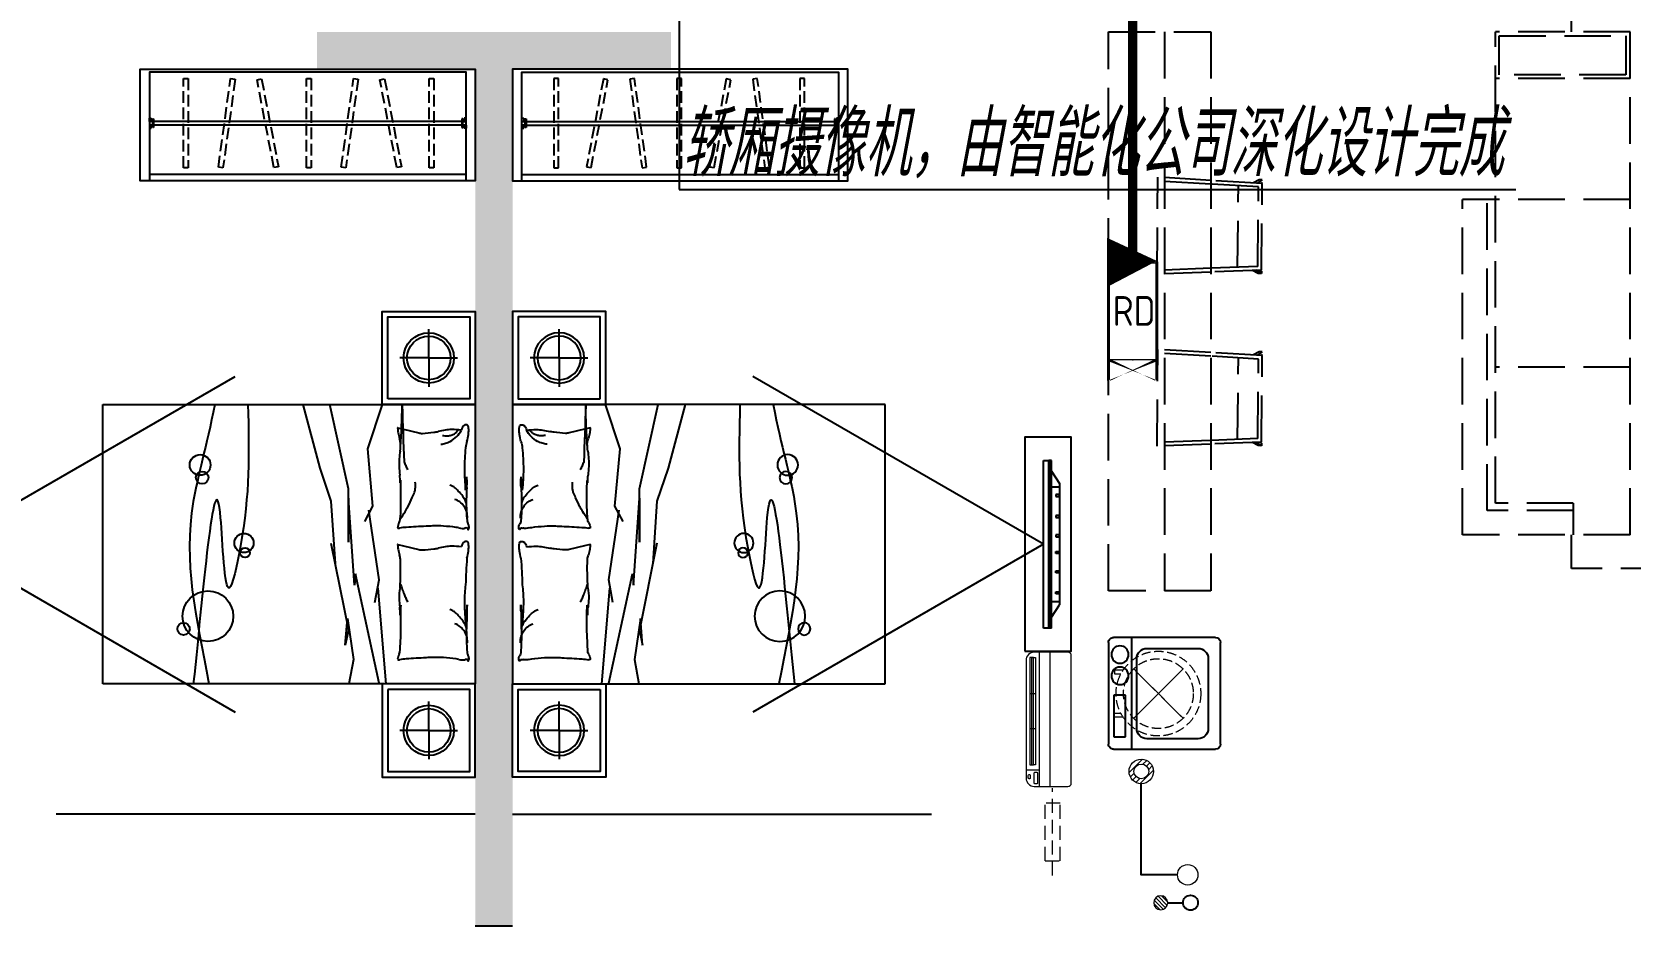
# Model space of a CAD drawing. Extents: x 3774419 to 4775970, y -926964 to 2266.
# Drawn here: x 4488892 to 4497472, y -768623 to -763823 of the extents above; entities that cross this region are included whole.
import ezdxf
from ezdxf.enums import TextEntityAlignment as Align

# ---------------------------------------------------------------- set-up
doc = ezdxf.new("R2010")
doc.units = 0
doc.header["$LTSCALE"] = 1000
doc.header["$MEASUREMENT"] = 0
for name, pattern in [('$1$DASH', [0.35, 0.25, -0.1]), ('3.5方案汇报，与郭总、侯月琴确定户型_t8$0$高层_t8$0$DASH', [0.35, 0.25, -0.1]), ('A户型$0$DASH', [0.35, 0.25, -0.1]), ('DASH', [0.35, 0.25, -0.1]), ('HIDDEN', [0.375, 0.25, -0.125])]:
    doc.linetypes.add(name, pattern=pattern)
doc.layers.get('0').update_dxf_attribs({"linetype": 'CONTINUOUS'})
for name, color, linetype in [('!!电气', 1, 'CONTINUOUS'), ('3.5方案汇报，与郭总、侯月琴确定户型_t8$0$2020.03.04 -1安徽标准化洋房户型(UA）_t8_t8$0$A-家具-FURN', 251, 'CONTINUOUS'), ('3.5方案汇报，与郭总、侯月琴确定户型_t8$0$2020.03.04 -1安徽标准化洋房户型(UA）_t8_t8$0$fur', 252, 'CONTINUOUS'), ('3.5方案汇报，与郭总、侯月琴确定户型_t8$0$2020.03.04 -1安徽标准化洋房户型(UA）_t8_t8$0$FURN', 252, 'CONTINUOUS'), ('3.5方案汇报，与郭总、侯月琴确定户型_t8$0$2020.03.04 -1安徽标准化洋房户型(UA）_t8_t8$0$看线', 154, 'CONTINUOUS'), ('3.5方案汇报，与郭总、侯月琴确定户型_t8$0$高层_t8$0$LS-家具-LB', 8, 'CONTINUOUS'), ('5fur', 175, 'CONTINUOUS'), ('DIM-照明', 7, 'CONTINUOUS'), ('LS-家具-LB', 8, 'CONTINUOUS'), ('LVTRY', 252, 'CONTINUOUS'), ('VPIPE-凝结', 150, 'CONTINUOUS'), ('WIRE-照明', 2, 'CONTINUOUS'), ('WIRE-综合布线', 5, 'DASH'), ('保温', 6, 'CONTINUOUS')]:
    doc.layers.add(name, color=color, linetype=linetype)
for name, color, linetype, lineweight in [('EQUIP-消防', 3, 'CONTINUOUS', 20), ('EQUIP_地漏', 7, 'CONTINUOUS', 18), ('VPIPE-废水', 31, 'TG_F', 18), ('平面-空调室内机', 176, 'CONTINUOUS', 9), ('平面-空调预留孔', 252, 'CONTINUOUS', 15), ('粉刷', 251, 'CONTINUOUS', 9)]:
    doc.layers.add(name, color=color, linetype=linetype, lineweight=lineweight)
doc.styles.add('HZTXT', font='gbeitc.shx', dxfattribs={"width": 0.8, "height": 400, "bigfont": 'hztxt.shx'})
doc.styles.get("Standard").update_dxf_attribs({"font": 'gbenor.shx', "bigfont": 'gbcbig.shx'})
doc.styles.add('TG_LINETYPE', font='SIMPLEX', dxfattribs={"width": 0.8, "height": 3, "bigfont": 'HZTXT'})
doc.linetypes.add('TG_F', pattern='A,2,-0.3,["F",TG_LINETYPE,S=0.1,R=0,X=-0.23,Y=-0.15],0', length=2.3)

# ---------------------------------------------------------------- blocks, each defined once
blk = doc.blocks.new('GDFGDGRD')
at = {"layer": '保温', "linetype": 'Continuous', "ltscale": 10}
h = blk.add_hatch(dxfattribs=at)
h.set_pattern_fill('HEX', color=251, scale=10, angle=90, style=0)
h.set_pattern_definition([(90, (-70765.89117912838, -151624.7360933621), (-16.49778, 1.010197673501861e-15), [9.525, -19.05]), (210, (-70765.89117912838, -151624.7360933621), (8.248889999999996, -14.28749658604684), [9.525, -19.05]), (150, (-70765.89117912838, -151615.2110933621), (-8.248890000000003, -14.28749658604684), [9.525, -19.05])])
h.paths.add_polyline_path([(434066.5790224251, 368523.7248330163), (434066.5789810187, 368723.7248300065), (432166.5783829462, 368723.7248300508), (432166.5784243525, 368523.7248330605)])
h = blk.add_hatch(dxfattribs=at)
h.set_pattern_fill('HEX', color=251, scale=10, angle=90, style=0)
h.set_pattern_definition([(90, (-70765.89117912838, -152124.7360933621), (-16.49778, 1.010197673501861e-15), [9.525, -19.05]), (210, (-70765.89117912838, -152124.7360933621), (8.248889999999996, -14.28749658604684), [9.525, -19.05]), (150, (-70765.89117912838, -152115.2110933621), (-8.248890000000003, -14.28749658604684), [9.525, -19.05])])
h.paths.add_polyline_path([(433016.677671614, 363923.7248245182), (433216.6776553047, 363923.7248245182), (433216.6776158109, 368523.7247332072), (433016.6776321201, 368523.7249298521)])
at = {"layer": '保温', "color": 251, "linetype": 'ByBlock', "ltscale": 10}
blk.add_line((433016.5787096247, 363923.7248245177), (433216.5787096269, 363923.724824505), dxfattribs=at)
blk = doc.blocks.new('dongkong')
at = {"layer": '平面-空调预留孔', "color": 8, "linetype": 'HIDDEN', "ltscale": 0.3}
for p, q in [((-603796.0415180789, 210899.900060961), (-603796.0415180789, 210431.4859232727)), ((-603836.0415180789, 210820.9630630909), (-603836.0415180789, 210510.8096162414)), ((-603836.0415180789, 210820.9630630909), (-603756.0415180789, 210820.9630630909)), ((-603756.0415180789, 210820.9630630909), (-603756.0415180789, 210510.8096162414))]:
    blk.add_line(p, q, dxfattribs=at)
blk.add_lwpolyline([(-603756.0415180789, 210510.8096162414), (-603836.0415180789, 210510.8096162414)], dxfattribs=at)
blk = doc.blocks.new('A$C001338C2')
at = {"color": 8}
for p, q in [((-1.49359439092e-05, 248.6000576173246), (-2.84423585981e-05, 22.0000576172315)), ((844.9999883423079, 303.6000072514144), (54.99998834231155, 303.6000543390692)), ((109.0525457565491, 214.7673082745569), (109.0525510513944, 303.6000511174025)), ((899.9999715576414, 22.00000397306576), (899.9999850640525, 248.6000039731589)), ((21.99997024633922, 5.63059293199e-05), (877.9999702463392, 5.2843679441e-06))]:
    blk.add_line(p, q, dxfattribs=at)
at = {"color": 8, "lineweight": 5}
for p, q in [((899.9999830474662, 214.7672611304297), (-1.69525337697e-05, 214.7673147745954)), ((864.5756734352908, 278.6904651548975), (144.4768629888749, 278.6905080761171)), ((144.4768629888749, 278.6905080761171), (144.4768622188567, 265.7722729386405)), ((387.0097734353949, 278.6904936200444), (144.4768629888749, 278.6905080761171)), ((144.4768629888749, 278.6905080761171), (144.4768614488676, 252.8539829386973)), ((144.4768622188567, 265.7722729386405), (864.5756726653053, 265.772230017421)), ((144.4768606789075, 239.9356929386377), (144.4768614488676, 252.8539829386973)), ((144.4768614488676, 252.8539829386973), (864.5756718953162, 252.8539400174777)), ((864.5756711253525, 239.9356500174181), (144.4768606789075, 239.9356929386377)), ((387.0097711254275, 239.935678482565), (387.0097734353949, 278.6904936200444)), ((622.04272112545, 239.935664473509), (387.0097711254275, 239.935678482565)), ((864.5756734352908, 278.6904651548975), (622.0427234354138, 278.6904796109884)), ((622.0427234354138, 278.6904796109884), (622.04272112545, 239.935664473509)), ((864.5756718953162, 252.8539400174777), (864.5756734352908, 278.6904651548975)), ((864.5756726653053, 265.772230017421), (864.5756711253525, 239.9356500174181)), ((899.9999787804518, 143.1781611304468), (-2.12195482163e-05, 143.1782147746126))]:
    blk.add_line(p, q, dxfattribs=at)
at = {"color": 8}
for points in [[(89.24090579471158, 226.3562818807586), (22.19125331861505, 226.3562858772129, -0.414213562372504), (16.6912536464406, 231.8562862050385), (16.69125431894281, 243.1390318179401, -0.414213562373095), (22.19125464676836, 248.6390314901146), (89.24090712286488, 248.6390274936603, -0.414213562373095), (94.74090679503934, 243.1390271658347), (94.74090612253713, 231.8562815529331, -0.414213562373095)], [(73.08482630450817, 275.0144977724194), (56.77886350143308, 275.0144987443309, -0.414213562373095), (51.27886382925863, 280.5144990721565), (51.27886400034913, 283.3844664433818, -0.414213562373095), (56.77886432817468, 288.8844661155563), (73.08482713124977, 288.8844651436448, -0.4142135623732024), (78.58482680342422, 283.3844648158192), (78.58482663233372, 280.5144974445939, -0.414213562373095)]]:
    blk.add_lwpolyline(points, format="xyb", close=True, dxfattribs=at)
for centre, radius, start, end in [((54.99998506405609, 248.6000543390692), 55.0000000000001, 89.99999658490542, 179.9999965849054), ((844.9999850640525, 248.6000072514144), 55.0000000000001, 359.9999965849054, 89.99999658490542), ((21.9999715576414, 22.00005630592932), 22.00000000000004, 179.9999965849054, 269.9999965849054), ((877.9999715576414, 22.00000528436794), 22.00000000000004, 269.9999965849054, 359.9999965849054)]:
    blk.add_arc(centre, radius, start, end, dxfattribs=at)
blk = doc.blocks.new('$TwtSys$00000141')
at = {"color": 252}
for p, q in [((-47.09803151780761, 3.836055847277748), (-5.041545145413693, 45.89254221967349)), ((-47.09803151780761, 3.836055847277748), (-5.041545145413693, 45.89254221967349)), ((-43.60958444554853, -17.52724007043071), (17.52724007042889, 43.60958444554853)), ((-43.60958444554853, -17.52724007043071), (17.52724007042889, 43.60958444554853)), ((-33.23401871576607, -33.23401871577153), (33.23401871576607, 33.23401871576425)), ((-33.23401871576607, -33.23401871576971), (33.23401871576607, 33.23401871576425)), ((-16.17805684451741, -43.53063328177632), (43.79137317708955, 16.43879673983065)), ((-16.17805684451741, -43.53063328177632), (43.79137317708955, 16.43879673983247)), ((5.715553844029273, -46.12975947626182), (46.12974035062325, -5.715572969671484)), ((5.715553844029273, -46.12975947626182), (46.12974035062325, -5.715572969671484))]:
    blk.add_line(p, q, dxfattribs=at)
blk.add_circle((0, -1.818989403545856e-12), 47, dxfattribs=at)
blk.add_circle((0, -1.818989403545856e-12), 47, dxfattribs=at)
blk = doc.blocks.new('RECTANG')
for p, q in [((1.00000000000004, 1.00000000000004), (0, 1.00000000000004)), ((0, 1.00000000000004), (0, 0)), ((1.00000000000004, 0), (1.00000000000004, 1.00000000000004)), ((0, 0), (1.00000000000004, 0))]:
    blk.add_line(p, q)
blk = doc.blocks.new('洗衣机')
at = {"layer": 'LVTRY'}
for p, q in [((3790993.746954995, 243444.5237557961), (3790993.746954995, 242899.1124234381)), ((3791567.361739737, 243472.1311109139), (3791020.978428917, 243472.1311109139)), ((3791116.547650196, 243472.1311109139), (3791116.547650196, 242871.5050683203)), ((3791594.59321366, 242899.1124234381), (3791594.59321366, 243444.5237557961)), ((3791145.054954439, 242982.4807401235), (3791145.054954439, 243358.0271784722)), ((3791198.977629842, 243412.6941587822), (3791474.884451542, 243412.6941587822)), ((3791528.807126945, 243358.0271784722), (3791528.807126945, 242982.4807401235)), ((3791474.884451542, 242927.8137598135), (3791198.977629842, 242927.8137598135)), ((3791020.978428917, 242871.5050683203), (3791567.361739737, 242871.5050683203))]:
    blk.add_line(p, q, dxfattribs=at)
at = {"layer": 'LVTRY', "extrusion": (0, 0, -1)}
for centre, major_axis, ratio, start_param, end_param in [((3791020.978428917, 243444.5237557961), (-1.908531711022078e-08, 27.60735511779785), 0.9863847444471043, -1.570796326112996, 7.008549296472211e-10), ((3791567.361739737, 243444.5237557961), (-5.264563262736361e-09, 27.60735511779785), 0.9863847444471043, 1.933262439024475e-10, 1.570796326982994), ((3791055.147302595, 243379.8474220779), (-1.532403957494624e-08, 46.92390957762836), 0.9863847444493448, 3.141592653920872, 9.424777961100459), ((3791198.977629842, 243358.0271784722), (4.764609934498854e-09, 54.66698031005217), 0.9863847444472746, 4.712388980298719, 6.283185307091227), ((3791474.884451542, 243358.0271784722), (-4.76474120185596e-09, 54.66698031005217), 0.9863847444472746, 8.836242848531128e-11, 1.57079632688087), ((3791055.147302595, 243265.6659087724), (-1.532403957494624e-08, 46.92390957762836), 0.9863847444493448, 3.141592653920872, 9.424777961100459), ((3791198.977629842, 242982.4807401235), (-6.265914279833452e-09, 54.66698031005218), 0.9863847444472746, 3.141592653705994, 4.712388980497749), ((3791474.884451542, 242982.4807401235), (6.265651745155644e-09, 54.66698031005217), 0.986384744447275, 1.570796326681842, 3.141592653473596), ((3791020.978428917, 242899.1124234381), (1.908525212675288e-08, 27.60735511779785), 0.9863847444471043, 3.14159265288894, 4.712388979702792), ((3791567.361739737, 242899.1124234381), (5.264433297526799e-09, 27.60735511779784), 0.9863847444471044, 1.570796326606803, 3.141592653396471)]:
    blk.add_ellipse(centre, major_axis=major_axis, ratio=ratio, start_param=start_param, end_param=end_param, dxfattribs=at)
at = {"layer": 'LVTRY', "xscale": 63.25620569481588, "yscale": 224.5369532744355, "zscale": 64.12934308941763, "rotation": 180}
blk.add_blockref('RECTANG', (3791085.200501846, 243162.4333077016), dxfattribs=at)
blk = doc.blocks.new('$TwtSys$00000543')
at = {"color": 252}
for p, q in [((-93.61191613507253, -8.532828222891112), (8.532828222720127, 93.61191613524352)), ((-8.532828222720127, -93.61191613524352), (93.6119161354145, 8.532828222891112)), ((12.46562189858378, 55.00516585458899), (41.70321270589193, 84.24275666206813)), ((39.88082245889382, 39.88082245889382), (66.46803743171768, 66.46803743154669)), ((55.00516585475998, 12.46562189841279), (84.24275666206813, 41.70321270589193)), ((-84.24275666206813, -41.70321270589193), (-55.00516585475998, -12.46562189841279)), ((-66.46803743308556, -66.46803743308556), (-39.88082245889382, -39.88082245889382)), ((-41.70321270589193, -84.24275666206813), (-12.46562189824181, -55.00516585458899))]:
    blk.add_line(p, q, dxfattribs=at)
for radius in [94, 56.4]:
    blk.add_circle((0, 0), radius, dxfattribs=at)
blk = doc.blocks.new('dnfhfn')
at = {"color": 252, "linetype": '$1$DASH', "ltscale": 0.2}
for p, q in [((101.8984962723892, 462.7393775836269, -2.359636360997379e-09), (121.8984962723892, 462.7393775836269, -2.359636360997379e-09)), ((101.8984962723892, 417.1853479389541, -2.359636360997379e-09), (101.8984962723892, 462.7393775836269, -2.359636360997379e-09)), ((121.8984962723892, 462.7393775836269, -2.359636360997379e-09), (121.8984962723892, 429.0058331504954, -2.359636360997379e-09)), ((353.1017998967993, 462.7393775836269, -2.359636360997379e-09), (333.1017998967993, 462.7393775836269, -2.359636360997379e-09)), ((333.1017998967993, 462.7393775836269, -2.359636360997379e-09), (333.1017998967993, 429.0058331504954, -2.359636360997379e-09)), ((353.1017998967993, 417.1853479389541, -2.359636360997379e-09), (353.1017998967993, 462.7393775836269, -2.359636360997379e-09))]:
    blk.add_line(p, q, dxfattribs=at)
at = {"color": 252, "linetype": '$1$DASH', "ltscale": 0.2, "elevation": -2.359636360997379e-09}
for points in [[(94.91774319857359, 360.0825529289432), (94.91774319857359, 360.0825529289432), (360.0827860850841, 94.91750992601737), (360.0827860850841, 94.91750992601737)], [(360.0827861726284, 360.0825529010035), (94.91774310916662, 94.91750995395705), (94.91774310916662, 94.91750995395705), (360.0827861726284, 360.0825529010035)]]:
    blk.add_lwpolyline(points, close=True, dxfattribs=at)
at = {"color": 252, "linetype": '$1$DASH', "ltscale": 0.2}
for radius in [227.5000000426377, 187.5000000426377]:
    blk.add_circle((227.5002646408975, 227.5000314274803, -2.359636360997379e-09), radius, dxfattribs=at)
blk = doc.blocks.new('FGDGDGRDGRRD')
at = {"layer": '5fur', "color": 252, "linetype": 'A户型$0$DASH'}
for p, q in [((426049.6983423656, 366458.3318143099), (426049.6983423656, 366694.7895636196)), ((425734.9180080174, 363758.3318143099), (425734.9180080174, 366458.3318143099)), ((425734.9180080174, 366458.3318143099), (426457.1402302397, 366458.3318143099)), ((426437.1402302397, 366438.3318143099), (425757.1402302397, 366438.3318143099)), ((425757.1402302397, 366438.3318143099), (425757.1402302397, 366228.3318143099)), ((426437.1402302397, 366228.3318143099), (426437.1402302397, 366438.3318143099)), ((426457.1402302397, 363928.3318143107), (426457.1402302397, 366458.3318143099)), ((428534.8212053912, 366458.3318143099), (427984.8212053226, 366458.3318143099)), ((427984.8212053226, 366458.3318143099), (427984.8212053349, 363458.3318215524)), ((428234.8212054023, 366458.3318143099), (428234.8212052924, 363458.3318215585)), ((428534.8212054035, 363458.3318215524), (428534.8212053912, 366458.3318143099)), ((425757.1402302397, 366228.3318143099), (426437.1402302397, 366228.3318143099)), ((425734.9180080174, 366208.3318143099), (426457.1402302397, 366208.3318143099)), ((427709.1920051184, 365664.3178156393), (427726.493164704, 365664.4871747887)), ((427709.1920051184, 365664.3178156393), (427737.4564601207, 365646.6953833841)), ((427709.3251775543, 365650.713368722), (427716.2035708931, 365645.4362430337)), ((427709.3807916195, 365645.0320233258), (427984.8212053294, 365661.3506581783)), ((427713.9299557426, 365180.3047565126), (427709.3807916195, 365645.0320233258)), ((427726.493164704, 365664.4871747887), (427756.5219214429, 365647.8249282364)), ((427729.5661644326, 365626.1928483413), (427984.8212053294, 365641.3155885022)), ((427733.742666619, 365199.5354683411), (427729.5661644326, 365626.1928483413)), ((427842.2229839671, 365195.237478988), (427837.9415570608, 365632.6136143988)), ((427984.8212053294, 365661.3506581786), (428269.4946724803, 365678.2163108966)), ((427984.8212053294, 365641.3155885027), (428269.6906799006, 365658.1928538021)), ((428274.5861164507, 365158.0915636655), (428269.4946724803, 365678.2163108966)), ((425734.9180080174, 365558.33181431), (426634.9180080174, 365558.3318143099)), ((426501.5846746843, 363888.3318143107), (426501.5846746843, 365558.33181431)), ((426634.9180080174, 363758.3318143099), (426634.9180080174, 365558.33181431)), ((427733.742666619, 365199.5354683411), (427984.8212053294, 365189.587738535)), ((427984.8212053294, 365189.5877385359), (428274.3901090292, 365178.1150207596)), ((427713.9299557426, 365180.3047565126), (427984.8212053294, 365169.5720472526)), ((427713.9855698082, 365174.6234111169), (427720.7593405587, 365180.0341763387)), ((427713.9855698082, 365174.6234111169), (427714.1187422439, 365161.018964201)), ((427714.1187422439, 365161.018964201), (427742.0328059828, 365179.1913217984)), ((427714.1187422439, 365161.018964201), (427731.41990183, 365161.1883233499)), ((427731.41990183, 365161.1883233499), (427761.1167257215, 365178.4352170432)), ((427984.8212053294, 365169.5720472525), (428274.5861164507, 365158.0915636655)), ((427709.1920051184, 364740.5712377088), (427726.493164704, 364740.7405968583)), ((427709.1920051184, 364740.5712377088), (427737.4564601207, 364722.9488054537)), ((427709.3251775543, 364726.9667907915), (427716.2035708931, 364721.6896651033)), ((427709.3807916195, 364721.2854453953), (427984.8212053294, 364737.6040802478)), ((427713.9299557426, 364256.5581785822), (427709.3807916195, 364721.2854453953)), ((427726.493164704, 364740.7405968583), (427756.5219214429, 364724.078350306)), ((427729.5661644326, 364702.4462704108), (427984.8212053294, 364717.5690105718)), ((427733.742666619, 364275.7888904106), (427729.5661644326, 364702.4462704108)), ((427842.2229839671, 364271.4909010576), (427837.9415570608, 364708.8670364683)), ((427984.8212053294, 364737.6040802481), (428269.4946724803, 364754.4697329662)), ((427984.8212053294, 364717.5690105723), (428269.6906799006, 364734.4462758717)), ((428274.5861164507, 364234.3449857351), (428269.4946724803, 364754.4697329662)), ((425734.9180080174, 364658.33181431), (426457.1402302397, 364658.33181431)), ((427713.9299557426, 364256.5581785822), (427984.8212053294, 364245.8254693222)), ((427713.9855698082, 364250.8768331864), (427720.7593405587, 364256.2875984082)), ((427713.9855698082, 364250.8768331864), (427714.1187422439, 364237.2723862705)), ((427714.1187422439, 364237.2723862705), (427742.0328059828, 364255.4447438679)), ((427731.41990183, 364237.4417454195), (427761.1167257215, 364254.6886391127)), ((427733.742666619, 364275.7888904106), (427984.8212053294, 364265.8411606045)), ((427984.8212053294, 364265.8411606054), (428274.3901090292, 364254.3684428292)), ((427984.8212053294, 364245.825469322), (428274.5861164507, 364234.3449857351)), ((427714.1187422439, 364237.2723862705), (427731.41990183, 364237.4417454195)), ((426039.5560717519, 363928.3318143102), (426457.1402302397, 363928.3318143107)), ((426039.5560717519, 363928.3318143102), (426039.556071752, 363758.3318143102)), ((426039.5560717519, 363888.3318143102), (426501.5846746843, 363888.3318143107)), ((425734.9180080174, 363758.3318143099), (426634.9180080174, 363758.3318143109)), ((426049.6983423656, 363577.0923014557), (426049.6983423656, 363758.3318143103)), ((423434.8200739012, 363577.0923014557), (426049.6983423656, 363577.0923014557)), ((427984.8212053349, 363458.3318215524), (428534.8212054035, 363458.3318215524))]:
    blk.add_line(p, q, dxfattribs=at)
blk = doc.blocks.new('3.5方案汇报，与郭总、侯月琴确定户型_t8$0$2020.03.04 -1安徽标准化洋房户型(UA）_t8_t8$0$A-F-Bed1500-4')
at = {"color": 252}
for p, q in [((-750, 0), (750, 0)), ((-750, -2000), (-750, 0)), ((750, 0), (750, -2000)), ((-617.7616681484506, -386.1678229130339), (-597.1052253507078, -303.5976939790417)), ((8.50855775270611, -386.1678229130339), (29.16500055044889, -303.5976939788088)), ((-625.2731553353369, -416.1934013820719), (-617.7616681484506, -386.1678229130339)), ((0.9970705658197403, -416.1934013820719), (8.50855775270611, -386.1678229130339)), ((-511.9317226624116, -577.1798769615125), (-750, -498.5179049889557)), ((750, -478.7751651676372), (236.2117371819913, -522.2103799527977)), ((-203.8726855423301, -549.6951108605135), (-511.9317226624116, -577.1798769615125)), ((-121.3568195393309, -593.6707366220653), (-203.8726855423301, -549.6951108605135)), ((192.2032949095592, -516.7134267324582), (-181.868435013108, -571.682923741173)), ((746.33831248153, -516.7134267324582), (159.196948508732, -643.1432804106735)), ((313.2264670683071, -538.7012044200674), (192.2032949095592, -516.7134267324582)), ((-297.3905886290595, -681.6219529521186), (-750, -781.9198113195598)), ((-11.33574325218797, -681.6219529518858), (-297.3905886290595, -681.6219529521186)), ((219.7085639815778, -648.6402336307801), (-247.8811278147623, -681.6219529518858)), ((-247.8811278147623, -681.6219529518858), (-11.33574325218797, -681.6219529518858)), ((-5.834665923379362, -775.0701225022785), (461.7549670860171, -681.6219529518858)), ((159.196948508732, -643.1432804106735), (219.7085639815778, -648.6402336307801)), ((399.7718516308814, -687.1189061722253), (619.8140629930422, -654.1371868508868)), ((461.7549670860171, -681.6219529518858), (542.7992743197829, -698.1128126126714)), ((619.8140629930422, -654.1371868508868), (750, -678.7815798122901)), ((-231.3779546143487, -775.0701225022785), (103.2992309322581, -753.2596241997089)), ((542.7992743197829, -698.1128126126714), (399.7718516308814, -687.1189061722253)), ((-750, -926.6360268753488), (-407.4117237040773, -835.5365727311)), ((-407.4117237040773, -835.5365727311), (-231.3779546143487, -775.0701225022785)), ((750, -2000), (-750, -2000))]:
    blk.add_line(p, q, dxfattribs=at)
for points in [[(-221.2358808247373, -48.4499370441772, 0.02784216218710925), (-245.0176549861208, -59.06310973060317, 0.04868500777511277), (-257.5544203873724, -67.14686379302293, 0.02366646222630654), (-285.4776938995346, -91.50591961527243, 0.03122341845377973), (-304.5009703617543, -112.185090259416, 0.04680097368508041), (-309.6089792819694, -119.8512246275786, 0.02319083204715396), (-317.6459259726107, -136.5808198016603)], [(-139.249232025817, -42.7511342507787, 0.08815313181814681), (-173.7790566831827, -46.29488889290951, 0.08815313181902454), (-204.9744019890204, -61.51715610316023, 0.07754712070292484), (-226.620638509281, -83.12931038974784, 0.07754712070444297), (-240.6538191596046, -110.3086151876487)], [(-135.4935864089057, -403.0572284564842, 0.01610775216538851), (-174.4123205458745, -376.8253474652302, 0.02459882653293369), (-201.2185604190454, -361.7720933710225, 0.009477215100867024), (-250.2568336464465, -338.4738929325249, 0.0159372813057892), (-280.0888819471002, -326.1168072121218, 0.07252085289905216), (-296.4292581798509, -322.5305621267762, 0.03333927880047234), (-332.6689003454521, -322.3637158314232)], [(-521.7384666698053, -401.5331427433994, 0.009729474472361587), (-744.4496543509886, -392.5013080853969, 0.002723181774252113), (-441.5664151413366, -382.4145902951714, 0.007970500852809087), (-419.821477971971, -373.3759234382305, 0.007970500855136745), (-398.375706737861, -363.6487096799538)], [(213.4660011697561, -401.5331427433994, 0.009729474472361587), (240.7548134885728, -392.5013080853969, 0.009729474473291038), (267.6715636532754, -382.4145902951714, 0.007970500852809087), (289.416500822641, -373.3759234382305, 0.007970500855136745), (310.862272056751, -363.6487096797209)]]:
    blk.add_lwpolyline(points, format="xyb", dxfattribs=at)
for centre, radius in [((-6.30894747748971, -1241.852265570778), 51.58965469094711), ((46.07884426414967, -1236.617397223366), 26.18686817343938), ((386.5995559524745, -1435.542531394865), 135.8260201244952), ((-425.4113549496979, -1477.421507525025), 55.67098179216729), ((-357.3072224175557, -1466.951765938429), 33.53479937890176), ((454.7036966560408, -1566.414333024062), 33.13048385271835)]:
    blk.add_circle(centre, radius, dxfattribs=at)
for centre, radius, start, end in [((-628.3414259647252, -49.99225914152339), 13.12400763483671, 101.2723767491829, 206.5805210736168), ((-609.5053405356593, -40.5678583746776), 34.18623553474303, 206.5805210736168, 265.5997908527732), ((-613.2361623944016, -125.7768511082977), 90.3993165445249, 90, 101.2723767491829), ((-123.3520142054185, -127.7512521895114), 491.8309499016032, 173.7676352583287, 180), ((-613.2361623927718, -196.5102532042656), 161.132718640496, 81.56280626608805, 90), ((-676.2830024565337, -199.1041415601503), 139.9446217386989, 45.0976165080812, 62.79640743685439), ((-634.3106601447798, -338.5882092060056), 304.7651663573313, 74.25601660039709, 81.56280626608805), ((-485.8864607433788, 187.8959194081835), 242.2405746093072, 254.2560166003971, 262.4531487862034), ((-402.0984047877137, 1074.751451480202), 1132.911323380744, 264.1432992901358, 270.0012636383574), ((-402.0734187968774, 990.8247237696778), 1048.984595394926, 270, 276.0866954021577), ((-335.3091080090962, -196.8550412300974), 152.3768302830959, 92.5385855987967, 100.189876582625), ((-468.1052776970901, -1934.016663561109), 1890.100630726493, 84.61873047501305, 86.78995671789357), ((-329.2266520054545, -334.0459967916831), 289.7025545990662, 85.19815447038404, 92.5385855987967), ((-231.8794743344188, 824.7829774564598), 873.2080458157864, 265.1981544703841, 269.4242593250203), ((-225.6387776343618, 1445.815266054589), 1494.271689717824, 269.4242593250203, 271.9078869210661), ((-203.2166801504791, 772.7058309009299), 820.7889043784693, 271.9078869210661, 275.2591878802243), ((-132.9245127314935, 9.065650589298457), 53.92039297184105, 275.2591878802243, 300.6512549356904), ((-90.71347370848525, -62.1638139039278), 28.87700087226759, 85.69746007519794, 120.6512549414286), ((-90.43086032988504, -58.40740353497677), 25.10997430189502, 68.21169773668494, 85.69746007519794), ((-72.2088030242594, -48.59070091624744), 15.59499963617817, 158.0096009477628, 201.4209842488662), ((-328.3490169269498, -36.09148694598116), 246.0324298307895, 347.8905418753753, 351.8665172916235), ((-117.2500239664223, -66.26119471597485), 32.788447275897, 351.8665172916235, 21.42098424886616), ((-82.7019373390358, -44.35324466158636), 4.278555704586578, 78.10694305107273, 158.0096009477628), ((-81.34237842075527, -37.8977983717341), 2.318503280731092, 258.1069430575997, 19.56396719818077), ((-82.37983752437867, -38.26648592855781), 3.419526398665837, 19.56396718337717, 68.21169772429774), ((-2.07120006356854, -49.99225914152339), 13.12400763483671, 101.2723767491829, 206.5805210736168), ((16.76488536503166, -40.56785837537609), 34.18623553396625, 206.5805210736168, 265.5997908527732), ((13.03406350675505, -125.7768511082977), 90.3993165445249, 90, 101.2723767491829), ((502.9182116948068, -127.7512521895114), 491.8309499016032, 173.7676352583287, 180), ((13.03406350838486, -196.5102532040328), 161.132718640496, 81.56280626608805, 90), ((-8.040434243623167, -338.5882092057727), 304.7651663573313, 74.25601660039709, 81.56280626608805), ((347.7647450969089, 4073.153131101746), 4127.45548347206, 266.2060126425075, 268.1914537772366), ((307.1645600019256, 624.524859480327), 682.6847311054545, 262.4531487862034, 270), ((307.1645599977346, 990.8247237699106), 1048.984595394926, 270, 276.0866954021577), ((338.9455687275622, -334.0459967914503), 289.7025545990662, 85.19815447038404, 92.5385855987967), ((498.7204649767373, 6156.757255722769), 6203.786664957764, 268.4056676524657, 269.6045789805927), ((436.292746398598, 824.7829774564598), 873.2080458157864, 265.1981544703841, 269.4242593250203), ((653.8282331556547, -374.1278852566611), 391.6486463229035, 128.3885663838108, 133.8115076753877), ((458.2982833771966, -127.3293288974091), 76.78123187456048, 117.2395874878568, 128.3885663838108), ((362.2702780038817, 474.0518832043745), 529.2819795624205, 276.0866954021577, 280.189876582625), ((530.2692489571637, -267.1320031944197), 234.021836131568, 110.8602819915767, 117.2395874937872), ((442.533443098655, 1445.815266054589), 1494.271689717824, 269.4242593250203, 271.9078869210661), ((521.6299745454453, -141.6877224501222), 99.20502275521251, 143.8233548632496, 161.5603484898353), ((521.6299745460274, -141.6877224475611), 99.2050227541671, 126.0863612402911, 143.8233548632496), ((521.629974546493, -141.6877224512864), 99.20502275752371, 105.9352418457458, 126.0863612402911), ((443.400542817777, 2582.659089343157), 2630.741319032906, 271.0646636373529, 272.9365498579432), ((521.6299745468423, -141.6877224522177), 99.20502275853231, 85.78412244607468, 105.9352418457458), ((573.231081123813, 9.065650589298457), 53.92039297184105, 275.2591878802243, 300.6512549356904), ((615.4421201468213, -62.16381390369497), 28.87700087226759, 85.69746007519794, 120.6512549414286), ((615.7247335254215, -58.40740353474393), 25.10997430189502, 68.21169773668494, 85.69746007519794), ((633.9467908310471, -48.59070091601461), 15.59499963617817, 158.0096009477628, 201.4209842488662), ((377.8065769283567, -36.09148694598116), 246.0324298307895, 347.8905418753753, 351.8665172916235), ((588.9055698888842, -66.26119471597485), 32.788447275897, 351.8665172916235, 21.42098424886616), ((623.4536565162707, -44.35324466135353), 4.278555704586578, 78.10694305107273, 158.0096009477628), ((624.8132154345512, -37.89779837150127), 2.318503280731092, 258.1069430575997, 19.56396719818077), ((623.7757563309278, -38.26648592832498), 3.419526398665837, 19.56396718337717, 68.21169772429774), ((-411.2041313839145, -127.7512521899771), 203.9788327231081, 180, 189.6843662906793), ((-666.9327176788356, -163.1189644287806), 89.8545583439198, 41.44290606445839, 53.73593242867623), ((257.1871764346724, -13.68873065826483), 882.032812274582, 189.6843662906793, 192.1983793662628), ((-639.0122753605247, -138.4665995449759), 52.60821364254281, 25.35511672604316, 41.44290606445839), ((-728.0098174433224, -180.6403350499459), 151.0926614666538, 21.81492367501513, 25.35511672604316), ((-778.5756133535178, -200.8804898306262), 205.5588306139067, 18.77989883407001, 21.81492367501513), ((-637.1340477054473, -152.7852195657324), 56.16381224036447, 0, 18.77989883407001), ((-672.5028725169832, -152.7852195664309), 91.53263705188874, 345.3148933670589, 0), ((-676.28300245828, -199.1041415615473), 139.9446217408266, 27.39882557864935, 45.0976165080812), ((-676.2830024510622, -199.1041415615473), 139.944621734397, 16.51497588371314, 27.39882557864935), ((-676.2830024525756, -199.1041415601503), 139.9446217354562, 5.63112618007712, 16.51497587092328), ((580.5149428424193, -211.0675232911017), 678.7269722582655, 176.6312513789692, 181.6330886383216), ((814.4362170802196, -224.8369715914596), 913.0531557024722, 172.3191033009795, 176.6312513789692), ((106.1292718000477, -129.3105819632765), 198.3336164092538, 167.8905418753753, 172.3191033009795), ((215.0660945163108, -127.7512521899771), 203.9788327231081, 180, 189.6843662906793), ((883.4574023353634, -13.68873063707724), 882.0328122786037, 189.6843662906793, 192.1983793662628), ((534.794852689025, -214.8086926101241), 200.1861671667296, 151.6832362035009, 156.9972308943948), ((401.9782707632985, -143.2441972449888), 49.31628471400698, 140.9650640087837, 151.6832362035009), ((538.5956741444534, -254.0127849450801), 225.1969116393629, 133.8115076753877, 140.9650640087837), ((1286.670536698191, -211.0675232806243), 678.7269722581079, 176.6312513789692, 181.6330886383216), ((1520.591810935526, -224.8369715914596), 913.0531557024722, 172.3191033009795, 176.6312513789692), ((812.2848656553542, -129.3105819632765), 198.3336164092538, 167.8905418753753, 172.3191033009795), ((-914.8928671346512, -267.0667035630904), 317.1219007156818, 8.005050951176866, 12.19837936626278), ((-1253.223493065336, -314.6463874252513), 658.7817297255854, 2.664881811253276, 8.005050951176866), ((1266.736566224368, -191.5030051479116), 1365.227436036072, 181.6330886383216, 183.0549578030348), ((-288.6226412339602, -267.0667035502847), 317.1219007134373, 8.005050951176866, 12.19837936626278), ((-626.9532671646448, -314.646387435263), 658.781729726516, 2.664881811253276, 8.005050951176866), ((1972.892160080606, -191.5030051479116), 1365.227436036072, 181.6330886383216, 183.0549578030348), ((-662.7922229029937, -287.1650418220088), 67.71125242046591, 345.9548063017074, 2.664881811253276), ((13519.62342564139, 462.4293625634164), 13635.55196031889, 183.0549578030348, 183.50485753629), ((-36.52199700183701, -287.1650418220088), 67.71125242046591, 345.9548063017074, 2.664881811253276), ((14225.77901949716, 462.4293624446727), 13635.5519603121, 183.0549578030348, 183.50485753629), ((-624.3837098155636, -416.4159061615355), 0.9168542466615369, 165.9550628184118, 274.0829399967642), ((-643.596068381099, -147.2659479903523), 270.7516457491696, 274.0829399967642, 279.4841043331464), ((-636.8265665104846, -187.7879541774746), 229.6680828437212, 279.4841043331464, 287.3864123713414), ((-532.4193359486526, -521.2289212362375), 119.7367658728862, 96.43405368305908, 107.3864123713414), ((-529.4862536445726, -547.2383784356061), 145.9110822079476, 78.44143822268722, 96.43405368968716), ((-433.1903298820835, 75.24777236650698), 484.2003257956834, 262.0391745989814, 271.8978990650748), ((-484.5293514018413, 994.4599731999915), 1404.763554182042, 272.7490648362864, 274.6175821802166), ((-273.5085289981216, -1618.252534490777), 1216.456855347142, 92.6096299651822, 94.61758218021657), ((-244.8405229367781, -6117.738517785911), 5718.506036013494, 89.71345520095782, 90.97037843475093), ((-320.9846268149558, -340.6514992373995), 62.90506594346241, 250.7862899696913, 262.7759744107171), ((-222.0629191251937, -1563.303399197292), 1164.013960197597, 86.42602720317774, 89.71345520095782), ((-158.595426295884, -547.1507680877112), 145.8812122925293, 77.13096199806675, 86.42602720317774), ((-136.1912941676565, -449.0857025985606), 45.28945216349266, 62.7158828671123, 77.13096199806675), ((-80.25877119449433, -340.6446779980324), 76.72654245404146, 242.7158828671123, 253.778848955687), ((-77.2546353507787, -330.31860432541), 87.48073371430169, 253.778848955687, 262.8796063852586), ((230.1554761371808, -351.5202197786421), 321.1810663000431, 183.50485753629, 189.9983581996), ((-87.93453427380882, -415.8138407743536), 1.321023312779486, 262.8796063935308, 343.3022341338442), ((-105.1835315445205, -410.639626707416), 19.32936577002646, 343.3022341338442, 9.998358199600041), ((1.886516085127369, -416.4159061617684), 0.916854246280022, 165.9550627909102, 274.0829399701515), ((-17.32584248040803, -147.2659479803406), 270.7516457590064, 274.0829399967642, 279.4841043331464), ((-10.55634060932789, -187.7879541772418), 229.6680828437212, 279.4841043331464, 287.3864123713414), ((93.85088995250408, -521.2289212360047), 119.7367658728862, 96.43405368305908, 107.3864123713414), ((135.7515557262814, -2065.299789458048), 1663.97324612543, 86.58211283388943, 91.90513284376604), ((281.0498948738677, -178.8987857152242), 230.0529023427443, 258.4414382226872, 272.7490648362864), ((224.7086273927707, 994.4599732002243), 1404.763554182042, 272.7490648362864, 274.6175821802166), ((423.3316977967042, -6117.738517743535), 5718.506035971117, 89.71345520095782, 90.97037843475093), ((412.2958440557122, 653.8769799049478), 1057.417088687074, 265.3453049384535, 268.2683873446387), ((435.7294497964904, -1618.252534490777), 1216.456855347142, 92.6096299651822, 94.61758218021657), ((446.109301607823, -1563.303399197292), 1164.013960197597, 86.42602720317774, 89.71345520095782), ((495.2166236483026, -1386.336985076312), 985.062967065069, 85.05950514263797, 88.63567947894549), ((569.96429968765, -449.0857025983278), 45.28945216349266, 62.7158828671123, 77.13096199806675), ((625.8968226608122, -340.6446779980324), 76.72654245404146, 242.7158828671123, 253.778848955687), ((628.9009585045278, -330.31860432541), 87.48073371430169, 253.778848955687, 262.8796063852586), ((936.3110699924873, -351.5202197786421), 321.1810663000431, 183.50485753629, 189.9983581996), ((618.2210595814977, -415.8138407743536), 1.321023312779486, 262.8796063935308, 343.3022341338442), ((600.972062310786, -410.639626707416), 19.32936577002646, 343.3022341338442, 9.998358199600041)]:
    blk.add_arc(centre, radius, start, end, dxfattribs=at)
for points, knots in [([(-750, -1220.912777505815), (-476.814266057685, -1214.753384231823), (-219.4599993759766, -1206.616908891127), (406.6843391740695, -1343.619838840561), (-750, -1378.347516756039), (203.8595337867737, -1456.506617772859), (750, -1514.06561530754)], [0, 0, 0, 0, 692.7859228564369, 915.1608489588393, 1290.086230292408, 2337.669759119592, 2337.669759119592, 2337.669759119592, 2337.669759119592]), ([(-750, -1398.898428504122), (-520.3506864029914, -1444.700659054564), (-8.960546384565532, -1599.528082831064), (374.4130517626181, -1500.230366172269), (750, -1430.307658155682)], [0, 0, 0, 0, 470.0992431246647, 1589.098475282663, 1589.098475282663, 1589.098475282663, 1589.098475282663])]:
    blk.add_open_spline(points, degree=3, knots=knots, dxfattribs=at)
blk = doc.blocks.new('3.5方案汇报，与郭总、侯月琴确定户型_t8$0$2020.03.04 -1安徽标准化洋房户型(UA）_t8_t8$0$VCBCXVBCXVBV')
at = {"color": 252}
for p, q in [((212022.0000002291, 120965.4999999998), (212022.0000002291, 121120.4999999998)), ((212022.0000002291, 120965.4999999998), (211867.0000002291, 120965.4999999998)), ((212022.0000002291, 120965.4999999998), (212022.0000002291, 120810.4999999998)), ((212022.0000002291, 120965.4999999998), (212177.0000002291, 120965.4999999998)), ((212022.0000002291, 118965.4999999995), (212022.0000002291, 119120.4999999995)), ((212022.0000002291, 118965.4999999995), (211867.0000002291, 118965.4999999995)), ((212022.0000002291, 118965.4999999995), (212022.0000002291, 118810.4999999995)), ((212022.0000002291, 118965.4999999995), (212177.0000002291, 118965.4999999995))]:
    blk.add_line(p, q, dxfattribs=at)
for points in [[(211772.0000002291, 120715.4999999997), (211772.0000002291, 121215.4999999998), (212272.0000002291, 121215.4999999998), (212272.0000002291, 120715.4999999997)], [(211802.0000002291, 120745.4999999997), (211802.0000002291, 121185.4999999998), (212242.0000002291, 121185.4999999998), (212242.0000002291, 120745.4999999997)], [(211772.0000002291, 119215.4999999997), (211772.0000002291, 118715.4999999995), (212272.0000002291, 118715.4999999995), (212272.0000002291, 119215.4999999997)], [(211802.0000002291, 119185.4999999997), (211802.0000002291, 118745.4999999995), (212242.0000002291, 118745.4999999995), (212242.0000002291, 119185.4999999997)]]:
    blk.add_lwpolyline(points, close=True, dxfattribs=at)
for centre, radius in [((212022.0000002291, 120965.4999999998), 135), ((212022.0000002291, 120965.4999999998), 117), ((212022.0000002291, 118965.4999999995), 135), ((212022.0000002291, 118965.4999999995), 117)]:
    blk.add_circle(centre, radius, dxfattribs=at)
at = {"layer": '3.5方案汇报，与郭总、侯月琴确定户型_t8$0$2020.03.04 -1安徽标准化洋房户型(UA）_t8_t8$0$A-家具-FURN', "color": 252, "rotation": 270}
blk.add_blockref('3.5方案汇报，与郭总、侯月琴确定户型_t8$0$2020.03.04 -1安徽标准化洋房户型(UA）_t8_t8$0$A-F-Bed1500-4', (212271.9999992447, 119965.4999999997), dxfattribs=at)
blk = doc.blocks.new('3.5方案汇报，与郭总、侯月琴确定户型_t8$0$2020.03.04 -1安徽标准化洋房户型(UA）_t8_t8$0$sdfgsdfgsdfg')
at = {"layer": '3.5方案汇报，与郭总、侯月琴确定户型_t8$0$2020.03.04 -1安徽标准化洋房户型(UA）_t8_t8$0$FURN'}
h = blk.add_hatch(dxfattribs=at)
h.set_pattern_fill('ANSI31', color=256, scale=100, angle=225, style=0)
h.set_pattern_definition([(360, (-130272.1253712806, -44238.08861426391), (4.000000000000001e-15, 9.152000002052633), [])])
h.paths.add_polyline_path([(-68957.79749128432, -54984.28760824916), (-68957.79749128432, -54178.91160806853), (-68972.00357232452, -54178.91160806853), (-68972.00357232452, -54984.28760824916)])
for p, q in [((-68997.53502674983, -54581.59960815882), (-70393.88986594346, -53775.41376586619)), ((-68957.79749128432, -54178.91160806853), (-68997.53502674983, -54178.91160806853)), ((-68997.53502674983, -54178.91160806853), (-68997.53502674983, -54984.28760824916)), ((-68972.00357232452, -54178.91160806853), (-68972.00357232452, -54984.28760824916)), ((-68957.79749128432, -54178.91160806853), (-68957.79749128432, -54984.28760824916)), ((-68957.79749128432, -54230.77538025462), (-68920.03037832933, -54290.48807915693)), ((-68957.79749128432, -54306.47667307929), (-68920.03037832933, -54306.47667307929)), ((-68937.59503988666, -54343.05047872105), (-68937.59503988666, -54352.61863628913)), ((-68920.03037832933, -54343.05047872105), (-68937.59503988666, -54343.05047872105)), ((-68937.59503988666, -54352.61863628913), (-68920.03037832933, -54352.61863628913)), ((-68920.03037832933, -54872.71113716076), (-68920.03037832933, -54290.48807915693)), ((-68920.03037832933, -54352.61863628913), (-68920.03037832933, -54343.05047872105)), ((-68937.59503988666, -54444.23015367643), (-68937.59503988666, -54453.79831124451)), ((-68920.03037832933, -54444.23015367643), (-68937.59503988666, -54444.23015367643)), ((-68937.59503988666, -54453.79831124451), (-68920.03037832933, -54453.79831124451)), ((-68920.03037832933, -54453.79831124451), (-68920.03037832933, -54444.23015367643)), ((-68997.53502674983, -54581.59960815887), (-70393.88986594346, -55387.78545045173)), ((-68937.59503988666, -54536.4461206969), (-68937.59503988666, -54546.01427826498)), ((-68920.03037832933, -54536.4461206969), (-68937.59503988666, -54536.4461206969)), ((-68937.59503988666, -54546.01427826498), (-68920.03037832933, -54546.01427826498)), ((-68920.03037832933, -54546.01427826498), (-68920.03037832933, -54536.4461206969)), ((-68937.59503988666, -54626.75309562082), (-68937.59503988666, -54617.18493805271)), ((-68937.59503988666, -54617.18493805271), (-68920.03037832933, -54617.18493805271)), ((-68920.03037832933, -54626.75309562082), (-68937.59503988666, -54626.75309562082)), ((-68920.03037832933, -54617.18493805271), (-68920.03037832933, -54626.75309562082)), ((-68937.59503988666, -54718.96906264129), (-68937.59503988666, -54709.40090507318)), ((-68937.59503988666, -54709.40090507318), (-68920.03037832933, -54709.40090507318)), ((-68920.03037832933, -54718.96906264129), (-68937.59503988666, -54718.96906264129)), ((-68920.03037832933, -54709.40090507318), (-68920.03037832933, -54718.96906264129)), ((-68937.59503988666, -54820.14873759664), (-68937.59503988666, -54810.58058002857)), ((-68937.59503988666, -54810.58058002857), (-68920.03037832933, -54810.58058002857)), ((-68920.03037832933, -54820.14873759664), (-68937.59503988666, -54820.14873759664)), ((-68920.03037832933, -54810.58058002857), (-68920.03037832933, -54820.14873759664)), ((-68957.79749128432, -54856.72254323841), (-68920.03037832933, -54856.72254323841)), ((-68957.79749128432, -54932.42383606308), (-68920.03037832933, -54872.71113716076)), ((-68997.53502674983, -54984.28760824916), (-68957.79749128432, -54984.28760824916))]:
    blk.add_line(p, q, dxfattribs=at)
blk = doc.blocks.new('*U168')
at = {"layer": '3.5方案汇报，与郭总、侯月琴确定户型_t8$0$高层_t8$0$LS-家具-LB'}
for p, q in [((49.99999999918509, -279.999999998221), (49.99999999930151, -263.38461538302)), ((49.99999999930151, -263.38461538302), (60.24390243832022, -263.3846153829618)), ((67.8147581940284, -279.9999999984539), (49.99999999918509, -279.9999999983374)), ((49.99999999918509, -279.999999998221), (67.8147581940284, -279.9999999984539)), ((60.2439024382038, -279.9999999982501), (49.99999999918509, -279.999999998221)), ((67.8147581940284, -300.4615384599274), (49.99999999918509, -300.4615384598983)), ((49.99999999906868, -300.4615384597528), (67.8147581940284, -300.4615384598692)), ((49.99999999906868, -300.4615384598692), (49.99999999906868, -317.0769230752448)), ((60.24390243808739, -300.4615384599274), (49.99999999906868, -300.4615384598692)), ((49.99999999906868, -317.0769230752448), (60.24390243808739, -317.0769230752448)), ((60.24390243832022, -263.3846153829618), (60.2439024382038, -279.9999999982501)), ((60.24390243808739, -317.0769230752448), (60.24390243808739, -300.4615384599274)), ((67.81475819391198, -313.3846153829909), (67.81475819414482, -267.0769230752448)), ((67.81475819414482, -267.0769230752448), (72.20500209659804, -267.0769230753031)), ((72.2050020963652, -313.38461538302), (67.81475819391198, -313.3846153829909)), ((72.08992131776176, -279.9999999983665), (1727.794997902703, -280.0000000057007)), ((72.08992131764535, -300.4615384598692), (1727.794997902587, -300.4615384672034)), ((72.20500209659804, -267.0769230753031), (72.2050020963652, -313.38461538302)), ((1727.79499790282, -267.076923082579), (1727.794997902587, -313.3846153902668)), ((1732.185241805157, -267.076923082579), (1727.79499790282, -267.076923082579)), ((1727.794997902587, -313.3846153902668), (1732.18524180504, -313.3846153902668)), ((1732.18524180504, -313.3846153902668), (1732.185241805157, -267.076923082579)), ((1732.185241805157, -280.0000000057298), (1750, -280.0000000057589)), ((1732.18524180504, -300.4615384672034), (1749.999999999884, -300.4615384672616)), ((1739.756097561098, -263.3846153904415), (1739.756097560981, -280.0000000057007)), ((1750.000000000116, -263.3846153904415), (1739.756097561098, -263.3846153904415)), ((1739.756097560981, -280.0000000057007), (1750, -280.0000000056425)), ((1739.756097560981, -300.4615384672616), (1750, -300.4615384673198)), ((1739.756097560865, -317.0769230826372), (1739.756097560981, -300.4615384672616)), ((1749.999999999884, -317.0769230826372), (1739.756097560865, -317.0769230826372)), ((1750, -280.0000000056425), (1750.000000000116, -263.3846153904415)), ((1750, -300.4615384673198), (1749.999999999884, -317.0769230826372)), ((50, -565), (1750, -565)), ((50, -600), (1750, -600))]:
    blk.add_line(p, q, dxfattribs=at)
blk.add_lwpolyline([(50, -600), (50, -15), (1750, -15), (1750, -600), (1800, -600), (1800, 0), (0, 0), (0, -600), (50, -600)], dxfattribs=at)
at = {"layer": '3.5方案汇报，与郭总、侯月琴确定户型_t8$0$高层_t8$0$LS-家具-LB', "color": 251, "linetype": '3.5方案汇报，与郭总、侯月琴确定户型_t8$0$高层_t8$0$DASH', "ltscale": 0.25}
for points in [[(222.0521141805621, -49.99999999875217), (222.0521141805621, -529.9999999987522), (247.0521141805621, -529.9999999987522), (247.0521141805621, -49.99999999875217)], [(487.6436516284448, -51.96196591184344), (396.9975685841309, -523.3251885212485), (421.5477364283724, -528.0463386798074), (512.1938194726827, -56.68311607040232)], [(629.3078114396048, -53.96814934521535), (694.9682893215904, -529.4560058087736), (719.7332818457326, -526.0361892524197), (654.072803963747, -50.54833278886144)], [(882.0521141805621, -49.99999999875217), (882.0521141805621, -529.9999999987522), (907.0521141805621, -529.9999999987522), (907.0521141805621, -49.99999999875217)], [(1147.643651628445, -51.96196591184344), (1056.997568584131, -523.3251885212485), (1081.547736428372, -528.0463386798074), (1172.193819472683, -56.68311607040232)], [(1289.307811439605, -53.96814934521535), (1354.96828932159, -529.4560058087736), (1379.733281845733, -526.0361892524197), (1314.072803963747, -50.54833278886144)], [(1542.052114180562, -49.99999999875217), (1542.052114180562, -529.9999999987522), (1567.052114180562, -529.9999999987522), (1567.052114180562, -49.99999999875217)]]:
    blk.add_lwpolyline(points, close=True, dxfattribs=at)
blk = doc.blocks.new('A$C1C403CBE')
at = {"layer": '3.5方案汇报，与郭总、侯月琴确定户型_t8$0$2020.03.04 -1安徽标准化洋房户型(UA）_t8_t8$0$FURN', "ltscale": 0.3}
blk.add_lwpolyline([(40349.99999225931, 1574.999991312041), (40599.99999371031, 1574.999991312041), (40599.99999371031, 2724.999991312041), (40349.99999225931, 2724.999991312041)], close=True, dxfattribs=at)
at = {"layer": '3.5方案汇报，与郭总、侯月琴确定户型_t8$0$2020.03.04 -1安徽标准化洋房户型(UA）_t8_t8$0$看线', "color": 252, "ltscale": 10}
for p, q in [((37399.9999989504, 699.9999907963211), (35149.99999863096, 699.999990832177)), ((37600.00000929739, 699.9999907963211), (39850.00000961684, 699.999990832177))]:
    blk.add_line(p, q, dxfattribs=at)
at = {"layer": 'VPIPE-凝结', "color": 252, "ltscale": 0.1}
for points in [[(41170.00001383387, 374.9999988632044), (40975.89668831695, 374.9999988634372), (40975.89668831741, 864.199999025208)], [(41117.60001405375, 224.9999893655768), (41200.00001383387, 224.9999911660561)]]:
    blk.add_lwpolyline(points, dxfattribs=at)
at = {"layer": 'VPIPE-凝结', "color": 252}
blk.add_circle((41240.00001383387, 224.9999911660561), 40, dxfattribs=at)
at = {"layer": 'VPIPE-废水', "color": 252}
blk.add_circle((41225.00001383387, 374.9999911660561), 55, dxfattribs=at)
at = {"color": 252, "xscale": -1}
blk.add_blockref('GDFGDGRD', (470616.578702189, -363823.7248325947), dxfattribs=at)
at = {"xscale": -1}
blk.add_blockref('FGDGDGRDGRRD', (469334.819311047, -361558.3318272423), dxfattribs=at)
at = {"layer": '3.5方案汇报，与郭总、侯月琴确定户型_t8$0$2020.03.04 -1安徽标准化洋房户型(UA）_t8_t8$0$fur'}
blk.add_blockref('3.5方案汇报，与郭总、侯月琴确定户型_t8$0$2020.03.04 -1安徽标准化洋房户型(UA）_t8_t8$0$VCBCXVBCXVBV', (-174872.0005941377, -117815.5000086875), dxfattribs=at)
at = {"layer": '3.5方案汇报，与郭总、侯月琴确定户型_t8$0$2020.03.04 -1安徽标准化洋房户型(UA）_t8_t8$0$fur', "xscale": -1}
blk.add_blockref('3.5方案汇报，与郭总、侯月琴确定户型_t8$0$2020.03.04 -1安徽标准化洋房户型(UA）_t8_t8$0$VCBCXVBCXVBV', (249871.9999939078, -117815.5000086875), dxfattribs=at)
at = {"layer": '3.5方案汇报，与郭总、侯月琴确定户型_t8$0$2020.03.04 -1安徽标准化洋房户型(UA）_t8_t8$0$fur', "yscale": 1.1175, "zscale": 1.1175, "rotation": 180}
for p, xscale in [((-42554.74598488212, -58844.93757080554), 1.1175), ((117554.7453846522, -58844.93757080554), -1.1175)]:
    blk.add_blockref('3.5方案汇报，与郭总、侯月琴确定户型_t8$0$2020.03.04 -1安徽标准化洋房户型(UA）_t8_t8$0$sdfgsdfgsdfg', p, dxfattribs=dict(at, xscale=xscale))
at = {"layer": 'EQUIP_地漏', "color": 252, "xscale": 0.7000000000000001, "yscale": 0.7000000000000001, "zscale": 0.7000000000000001}
blk.add_blockref('$TwtSys$00000543', (40975.89668831741, 929.9999990252545), dxfattribs=at)
at = {"layer": 'EQUIP_地漏', "color": 252, "xscale": 0.8, "yscale": -0.8, "zscale": 0.8, "rotation": 179.999999999993}
blk.add_blockref('$TwtSys$00000141', (41080.00001405366, 224.9999893655768), dxfattribs=at)
at = {"layer": 'LS-家具-LB', "xscale": -1}
blk.add_blockref('*U168', (37399.99940784788, 4699.999998881365), dxfattribs=at)
at = {"layer": 'LS-家具-LB'}
blk.add_blockref('*U168', (37599.99999192217, 4699.999998881365), dxfattribs=at)
at = {"layer": '平面-空调室内机', "color": 252, "ltscale": 0.3, "xscale": -1, "rotation": 180}
blk.add_blockref('dongkong', (644295.9448520085, 211270.8096074112), dxfattribs=at)
at = {"layer": '平面-空调预留孔', "color": 252, "xscale": 0.800000000046565, "yscale": 0.800000000046565, "zscale": 0.800000000046565, "rotation": 90.00000023343011}
blk.add_blockref('A$C001338C2', (40599.80866734171, 850.0000289251329), dxfattribs=at)
at = {"layer": '平面-空调预留孔', "color": 252, "rotation": 89.99999999999304}
blk.add_blockref('dnfhfn', (41295.09671957744, 1120.346507739858, 2.359636360997379e-09), dxfattribs=at)
at = {"layer": '粉刷', "color": 252}
blk.add_blockref('洗衣机', (-3750193.746940969, -241822.4011824474), dxfattribs=at)
blk = doc.blocks.new('$equip$00002771')
for p, q in [((-0.6500000000087311, 0.6500000000014552), (-0.6500000000087311, 0)), ((0.6500000000087311, 0.6500000000014552), (-0.6500000000087311, 0.6500000000014552)), ((0.6500000000087311, 0), (0.6500000000087311, 0.6500000000014552)), ((-0.6500000000087311, 0), (0.6500000000087311, 0))]:
    blk.add_line(p, q)
at = {"const_width": 0.04}
blk.add_lwpolyline([(-0.6500000000087311, 0.6500000000014552), (-0.6500000000087311, 0), (0.6500000000087311, 0), (0.6500000000087311, 0.6500000000014552), (-0.6500000000087311, 0.6500000000014552), (-0.6500000000087311, 0)], dxfattribs=at)
for p in [(0, 0.6500000000014552), (-0.6500000000087311, 0.3250000000007276), (0.6500000000087311, 0.3250000000007276), (0, 0)]:
    blk.add_point(p)
at = {"color": 7}
blk.add_attdef('$TEXT$', text='', height=0.4, dxfattribs=at).set_placement((0.006237997862626798, 0.3429758970196417), align=Align.MIDDLE_CENTER)
at = {"color": 7, "flags": 1}
for tag, height, p in [('B', 0.4, (0.9046029297314817, 0.2456043182446592)), ('A', 2e-05, (0, 0))]:
    blk.add_attdef(tag, text='', height=height, dxfattribs=at).set_placement(p, align=Align.MIDDLE_CENTER)

msp = doc.modelspace()

# ---------------------------------------------------------------- linework, layer by layer
at = {"layer": 'WIRE-照明', "color": 3}
for p, q in [((4492366.025303175, -763688.9474144455), (4492366.025303175, -764668.2553022979)), ((4492366.025303175, -764668.2553022979), (4496858.316607996, -764668.2553022981))]:
    msp.add_line(p, q, dxfattribs=at)
at = {"layer": 'WIRE-综合布线', "color": 4, "const_width": 50}
msp.add_lwpolyline([(4491922.548472958, -760721.739435297), (4494802.039813085, -763245.2252901443), (4494802.039813085, -765062.8713696841)], dxfattribs=at)

# ---------------------------------------------------------------- block references
at = {"layer": '!!电气'}
msp.add_blockref('A$C1C403CBE', (4453872.039813243, -768722.871368573), dxfattribs=at)
at = {"layer": 'EQUIP-消防', "color": 6}
ref = msp.add_blockref('$equip$00002771', (4494672.039813085, -765322.8713696869), dxfattribs=dict(at, xscale=-400, yscale=400, zscale=400, rotation=269.9999999997599))
ref.add_attrib('$TEXT$', 'RD', dxfattribs={"layer": '0', "color": 7, "height": 160}).set_placement((4494809.230171891, -765320.3761705426), align=Align.MIDDLE_CENTER)

# ---------------------------------------------------------------- texts
at = {"layer": 'DIM-照明', "color": 7, "style": 'HZTXT', "width": 0.7}
msp.add_text('轿厢摄像机，由智能化公司深化设计完成', height=350, dxfattribs=at).set_placement((4492381.575293335, -764597.7902945769))

doc.saveas('drawing.dxf')
